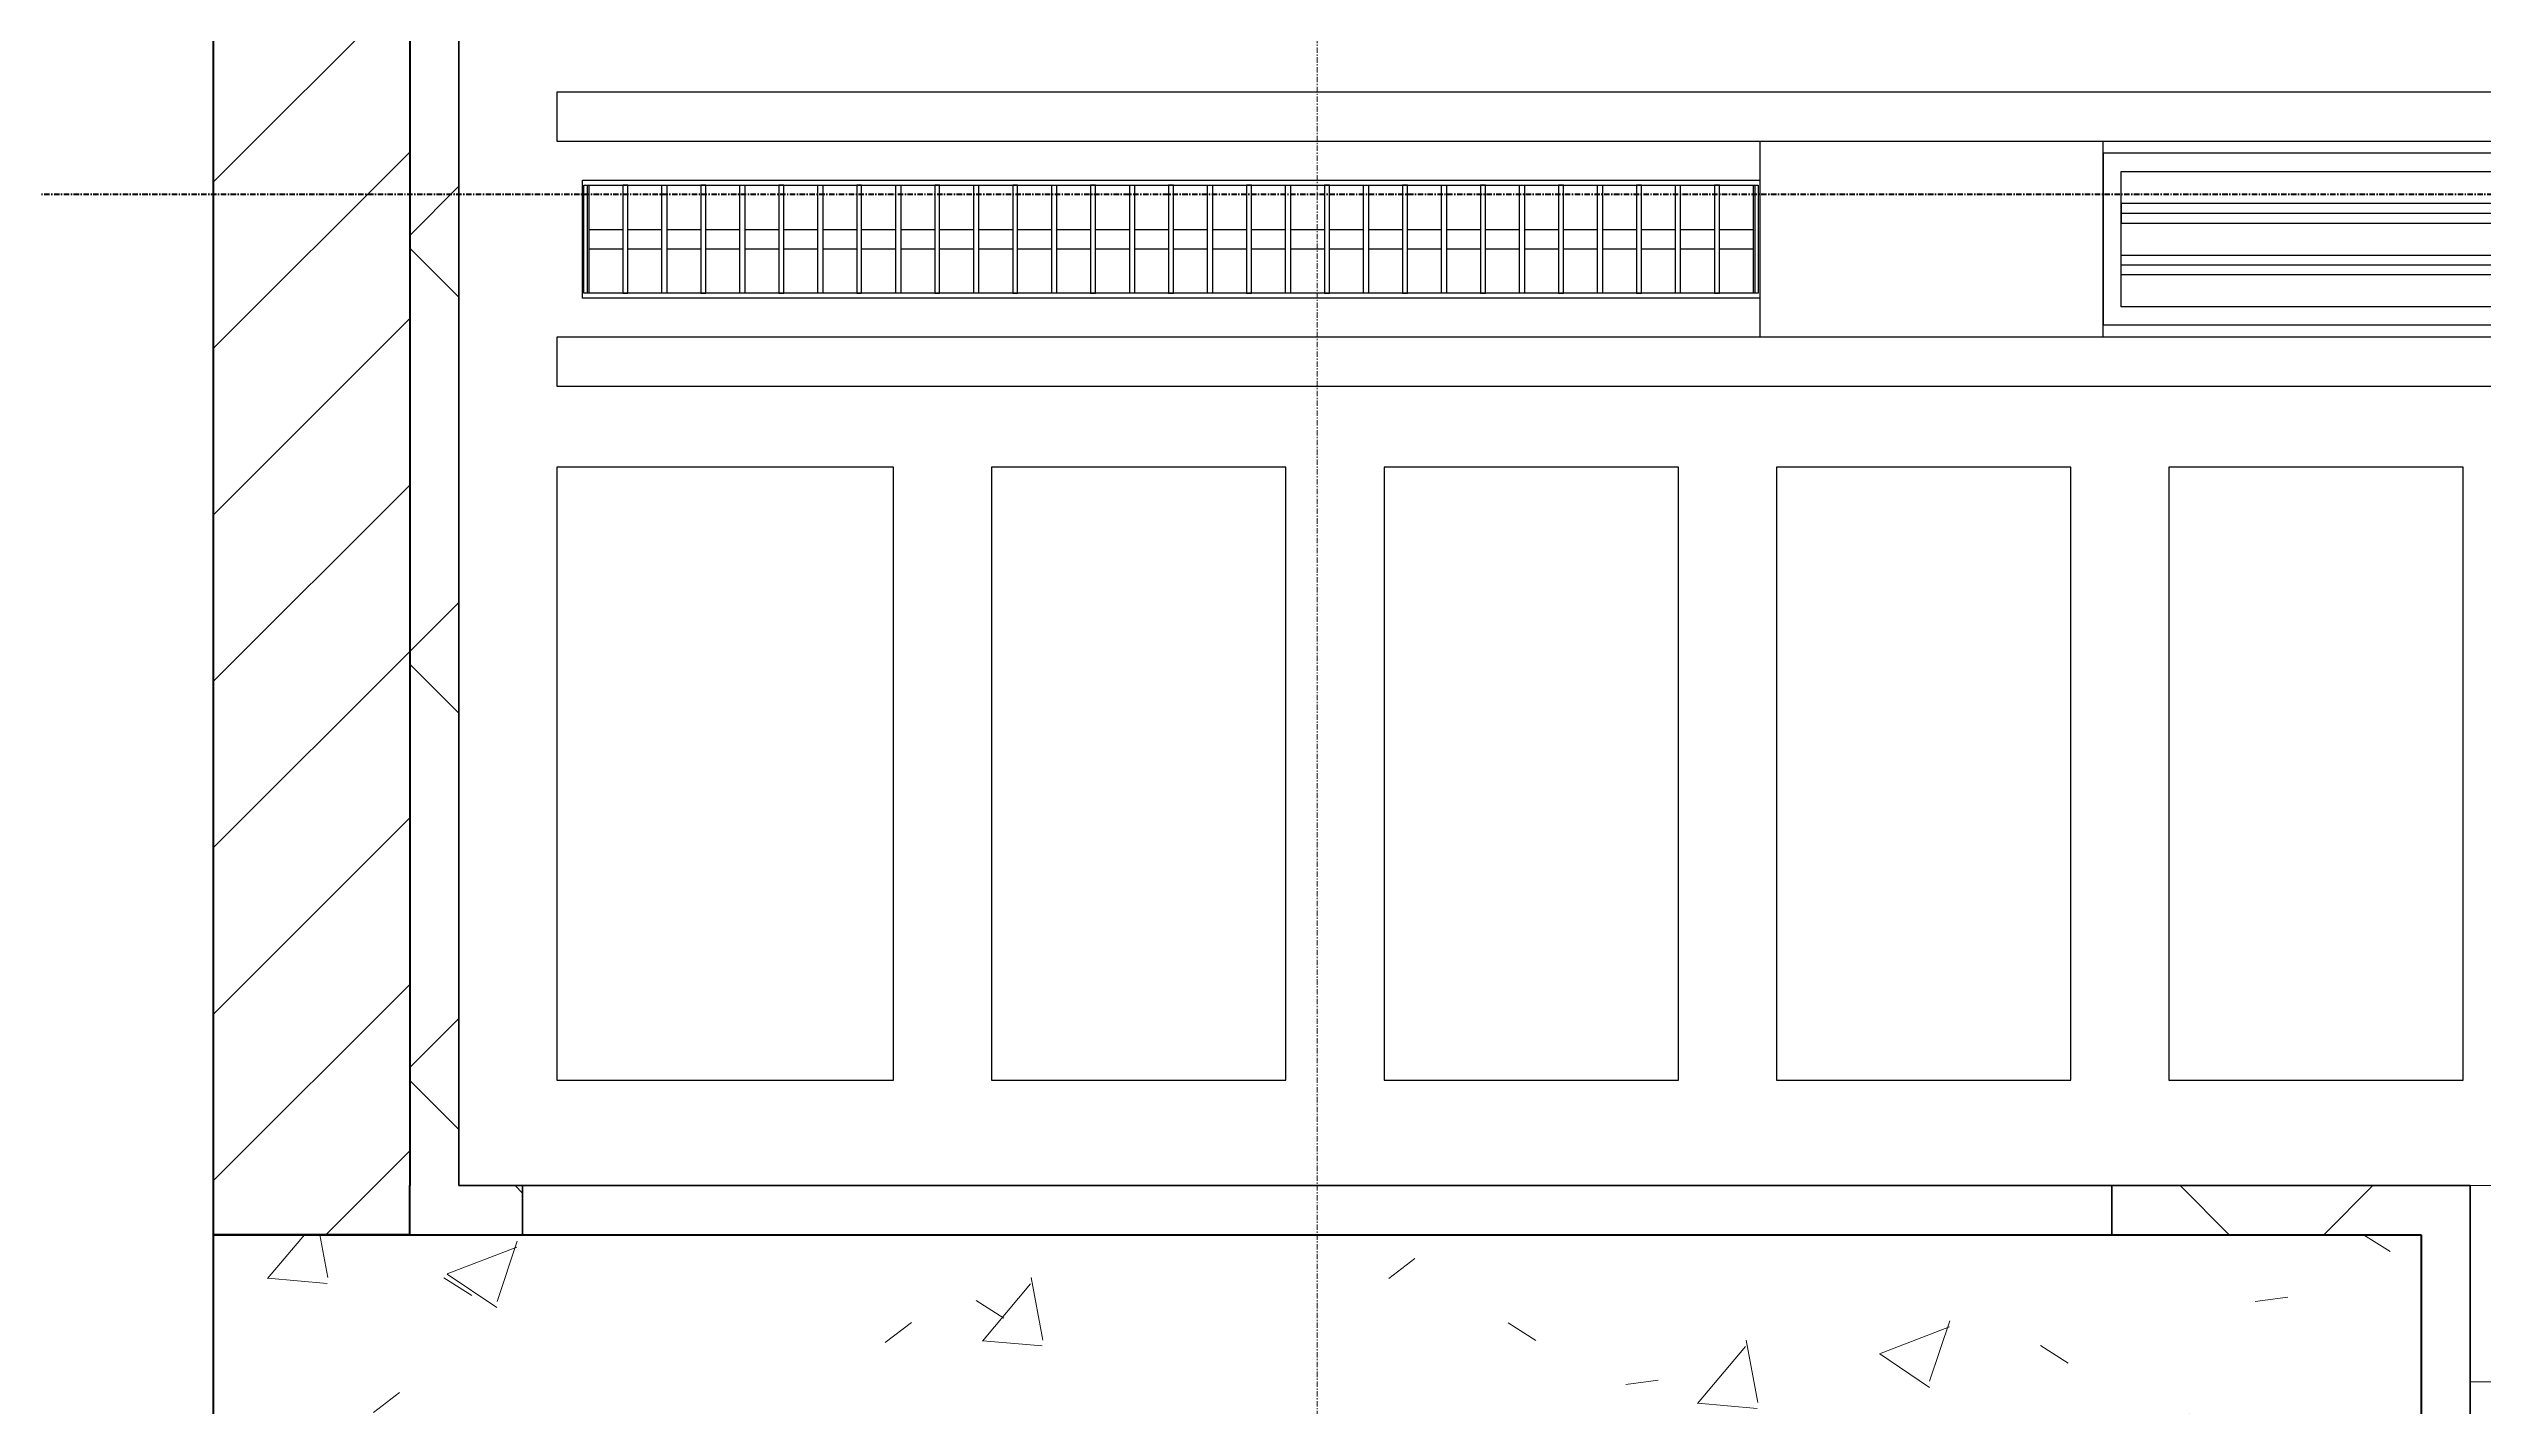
# Model space of a CAD drawing. Header units: millimetres. Extents: x -920231 to -841213, y -17301 to 22361.
# Drawn here: x -871375 to -868894, y 3904 to 5288 of the extents above; entities that cross this region are included whole.
import ezdxf
from ezdxf.enums import TextEntityAlignment as Align
from ezdxf.xclip import XClip

# ---------------------------------------------------------------- set-up
doc = ezdxf.new("R2010")
doc.units = ezdxf.units.MM
doc.header["$XCLIPFRAME"] = 0
doc.linetypes.add('DPA_Grid _ Level 100', pattern=[10, 5.5, -1.6, 1.3, -1.6])
for name, color, linetype in [('000 - WIPEOUT', 250, 'Continuous'), ('001 - ASCESSORIES', 251, 'Continuous'), ('A04_TUBE SERIES', 2, 'Continuous'), ('A11_ALU.SOLID SHEET', 2, 'Continuous')]:
    doc.layers.add(name, color=color, linetype=linetype)
for name, color, linetype, lineweight in [('008 - LIGHTING', 1, 'Continuous', 9), ('A-COLS', 5, 'Continuous', 70), ('A-COLS-E', 1, 'Continuous', 35), ('A-GLAZ-CURT', 2, 'Continuous', 9), ('A-WALL', 5, 'Continuous', 35), ('A-WALL-FNSH', 2, 'Continuous', 35), ('A-WALL-PATT', 1, 'Continuous', 35), ('G-ANNO-SECL', 3, 'Continuous', 9), ('S-GRID', 251, 'Continuous', 9), ('WALL-E', 2, 'Continuous', 35)]:
    doc.layers.add(name, color=color, linetype=linetype, lineweight=lineweight)
pattern_1 = [(45, (0, 0), (-212.13203, 212.13203), []), (135, (0, 0), (-212.13203, -212.13203), [])]

# ---------------------------------------------------------------- blocks, each defined once
blk = doc.blocks.new('*U2141')
at = {"layer": 'S-GRID', "linetype": 'DPA_Grid _ Level 100'}
blk.add_line((0, -20855.1), (0, 16910.1), dxfattribs=at)
blk = doc.blocks.new('System Panel - DPA-AR_Metal Ceiling Rectangular Panel-13139266-4230-01 ENLARGED MULTI-PURPOSE LEVEL - REFLECTED CEILING PLAN - SHEET 1')
at = {"layer": 'A-GLAZ-CURT'}
for p, q in [((-866782.4, 4129), (-868907.4, 4129)), ((-868907.4, 4129), (-868907.4, 3929)), ((-868907.4, 3929), (-868907.4, 4129)), ((-868907.4, 4129), (-866782.4, 4129)), ((-866782.4, 3929), (-866782.4, 4129)), ((-866782.4, 4129), (-866782.4, 3929)), ((-868907.4, 3929), (-866782.4, 3929)), ((-866782.4, 3929), (-868907.4, 3929))]:
    blk.add_line(p, q, dxfattribs=at)
blk = doc.blocks.new('*U616')
at = {"layer": 'A-GLAZ-CURT'}
blk.add_blockref('System Panel - DPA-AR_Metal Ceiling Rectangular Panel-13139266-4230-01 ENLARGED MULTI-PURPOSE LEVEL - REFLECTED CEILING PLAN - SHEET 1', (870082.4, -3579), dxfattribs=at)
blk = doc.blocks.new('*U1353')
blk.add_wipeout([(-25, 0), (25, 0), (25, 21100), (-25, 21100)]).dxf.layer = '000 - WIPEOUT'
at = {"layer": 'A04_TUBE SERIES', "color": 0}
blk.add_lwpolyline([(-25, 0), (25, 0), (25, 21100), (-25, 21100)], close=True, dxfattribs=at)
at = {"layer": 'Defpoints', "color": 250, "flags": 1}
blk.add_attdef('EXTR.OVL-LENGTH_', (-33.1, -9), '', height=5, dxfattribs=at)
blk = doc.blocks.new('*U1352')
blk.add_wipeout([(-25, 0), (25, 0), (25, 21100), (-25, 21100)]).dxf.layer = '000 - WIPEOUT'
at = {"layer": 'A04_TUBE SERIES', "color": 0}
blk.add_lwpolyline([(-25, 0), (25, 0), (25, 21100), (-25, 21100)], close=True, dxfattribs=at)
at = {"layer": 'Defpoints', "color": 250, "flags": 1}
blk.add_attdef('EXTR.OVL-LENGTH_', (-33.1, -9), '', height=5, dxfattribs=at)
blk = doc.blocks.new('*U1351')
at = {"color": 1}
blk.add_wipeout([(600, -60), (-600, -60), (-600, 60), (600, 60)], dxfattribs=at).dxf.layer = '000 - WIPEOUT'
at = {"layer": '001 - ASCESSORIES', "color": 0}
blk.add_lwpolyline([(600, -60), (-600, -60), (-600, 60), (600, 60)], close=True, dxfattribs=at)
at = {"layer": '001 - ASCESSORIES'}
for points in [[(-593.5, -55), (-598.5, -55), (-598.5, 55), (-593.5, 55)], [(595, -55), (-595, -55), (-595, 55), (595, 55)], [(-558.8, -55), (-553.8, -55), (-553.8, 55), (-558.8, 55)], [(-514, -55), (-519, -55), (-519, 55), (-514, 55)], [(-479.3, -55), (-474.3, -55), (-474.3, 55), (-479.3, 55)], [(-434.6, -55), (-439.6, -55), (-439.6, 55), (-434.6, 55)], [(-399.8, -55), (-394.8, -55), (-394.8, 55), (-399.8, 55)], [(-355.1, -55), (-360.1, -55), (-360.1, 55), (-355.1, 55)], [(-320.4, -55), (-315.4, -55), (-315.4, 55), (-320.4, 55)], [(-275.6, -55), (-280.6, -55), (-280.6, 55), (-275.6, 55)], [(-240.9, -55), (-235.9, -55), (-235.9, 55), (-240.9, 55)], [(-196.2, -55), (-201.2, -55), (-201.2, 55), (-196.2, 55)], [(-161.4, -55), (-156.4, -55), (-156.4, 55), (-161.4, 55)], [(-116.7, -55), (-121.7, -55), (-121.7, 55), (-116.7, 55)], [(-82, -55), (-77, -55), (-77, 55), (-82, 55)], [(-37.2, -55), (-42.2, -55), (-42.2, 55), (-37.2, 55)], [(-2.5, -55), (2.5, -55), (2.5, 55), (-2.5, 55)], [(42.2, -55), (37.2, -55), (37.2, 55), (42.2, 55)], [(77, -55), (82, -55), (82, 55), (77, 55)], [(121.7, -55), (116.7, -55), (116.7, 55), (121.7, 55)], [(156.4, -55), (161.4, -55), (161.4, 55), (156.4, 55)], [(201.2, -55), (196.2, -55), (196.2, 55), (201.2, 55)], [(235.9, -55), (240.9, -55), (240.9, 55), (235.9, 55)], [(280.6, -55), (275.6, -55), (275.6, 55), (280.6, 55)], [(315.4, -55), (320.4, -55), (320.4, 55), (315.4, 55)], [(360.1, -55), (355.1, -55), (355.1, 55), (360.1, 55)], [(394.8, -55), (399.8, -55), (399.8, 55), (394.8, 55)], [(439.6, -55), (434.6, -55), (434.6, 55), (439.6, 55)], [(474.3, -55), (479.3, -55), (479.3, 55), (474.3, 55)], [(519, -55), (514, -55), (514, 55), (519, 55)], [(553.8, -55), (558.8, -55), (558.8, 55), (553.8, 55)], [(598.5, -55), (593.5, -55), (593.5, 55), (598.5, 55)]]:
    blk.add_lwpolyline(points, close=True, dxfattribs=at)
for points in [[(-593.5, 10), (-558.8, 10)], [(-553.8, 10), (-519, 10)], [(-514, 10), (-479.3, 10)], [(-474.3, 10), (-439.6, 10)], [(-434.6, 10), (-399.8, 10)], [(-394.8, 10), (-360.1, 10)], [(-355.1, 10), (-320.4, 10)], [(-315.4, 10), (-280.6, 10)], [(-275.6, 10), (-240.9, 10)], [(-235.9, 10), (-201.2, 10)], [(-196.2, 10), (-161.4, 10)], [(-156.4, 10), (-121.7, 10)], [(-116.7, 10), (-82, 10)], [(-77, 10), (-42.2, 10)], [(-37.2, 10), (-2.5, 10)], [(2.5, 10), (37.2, 10)], [(42.2, 10), (77, 10)], [(82, 10), (116.7, 10)], [(121.7, 10), (156.4, 10)], [(161.4, 10), (196.2, 10)], [(201.2, 10), (235.9, 10)], [(240.9, 10), (275.6, 10)], [(280.6, 10), (315.4, 10)], [(320.4, 10), (355.1, 10)], [(360.1, 10), (394.8, 10)], [(399.8, 10), (434.6, 10)], [(439.6, 10), (474.3, 10)], [(479.3, 10), (514, 10)], [(519, 10), (553.8, 10)], [(558.8, 10), (593.5, 10)], [(-593.5, -10), (-558.8, -10)], [(-553.8, -10), (-519, -10)], [(-514, -10), (-479.3, -10)], [(-474.3, -10), (-439.6, -10)], [(-434.6, -10), (-399.8, -10)], [(-394.8, -10), (-360.1, -10)], [(-355.1, -10), (-320.4, -10)], [(-315.4, -10), (-280.6, -10)], [(-275.6, -10), (-240.9, -10)], [(-235.9, -10), (-201.2, -10)], [(-196.2, -10), (-161.4, -10)], [(-156.4, -10), (-121.7, -10)], [(-116.7, -10), (-82, -10)], [(-77, -10), (-42.2, -10)], [(-37.2, -10), (-2.5, -10)], [(2.5, -10), (37.2, -10)], [(42.2, -10), (77, -10)], [(82, -10), (116.7, -10)], [(121.7, -10), (156.4, -10)], [(161.4, -10), (196.2, -10)], [(201.2, -10), (235.9, -10)], [(240.9, -10), (275.6, -10)], [(280.6, -10), (315.4, -10)], [(320.4, -10), (355.1, -10)], [(360.1, -10), (394.8, -10)], [(399.8, -10), (434.6, -10)], [(439.6, -10), (474.3, -10)], [(479.3, -10), (514, -10)], [(519, -10), (553.8, -10)], [(558.8, -10), (593.5, -10)]]:
    blk.add_lwpolyline(points, dxfattribs=at)
blk = doc.blocks.new('*U1348')
at = {"layer": '001 - ASCESSORIES', "color": 0, "linetype": 'ByBlock'}
blk.add_lwpolyline([(800, 87.5), (-800, 87.5), (-800, -87.5), (800, -87.5)], close=True, dxfattribs=at)
at = {"layer": '001 - ASCESSORIES', "linetype": 'ByBlock'}
for points in [[(-781.5, 69), (781.5, 69), (781.5, -69), (-781.5, -69)], [(781.5, 36.3), (-781.5, 36.3), (-781.5, 16.3), (781.5, 16.3)], [(-781.5, -16.3), (781.5, -16.3), (781.5, -36.3), (-781.5, -36.3)]]:
    blk.add_lwpolyline(points, close=True, dxfattribs=at)
for points in [[(781.5, 26.3), (-781.5, 26.3)], [(-781.5, -26.3), (781.5, -26.3)]]:
    blk.add_lwpolyline(points, dxfattribs=at)
blk = doc.blocks.new('*U1408')
blk.add_point((0, 0))
at = {"layer": 'Defpoints', "color": 250}
blk.add_text('AL.SHEET-HAT-TYPE-C', height=7, rotation=270, dxfattribs=at).set_placement((15, 0), align=Align.BOTTOM_CENTER)
blk.add_wipeout([(0, -100), (350, -100), (350, 100), (0, 100)]).dxf.layer = '000 - WIPEOUT'
at = {"layer": 'A11_ALU.SOLID SHEET', "color": 0}
blk.add_lwpolyline([(0, -100), (350, -100), (350, 100), (0, 100)], close=True, dxfattribs=at)
blk = doc.blocks.new('*U1473')
at = {"color": 3}
for points in [[(-312.5, 10150), (312.5, 10150), (312.5, 9850), (-312.5, 9850)], [(-312.5, 9750), (312.5, 9750), (312.5, 9450), (-312.5, 9450)], [(-312.5, 9350), (312.5, 9350), (312.5, 9050), (-312.5, 9050)], [(-312.5, 8950), (312.5, 8950), (312.5, 8650), (-312.5, 8650)]]:
    blk.add_wipeout(points, dxfattribs=at).dxf.layer = '000 - WIPEOUT'
at = {"layer": 'A11_ALU.SOLID SHEET', "color": 0, "linetype": 'ByBlock'}
for points in [[(-312.5, 9850), (312.5, 9850), (312.5, 10150), (-312.5, 10150)], [(-312.5, 9450), (312.5, 9450), (312.5, 9750), (-312.5, 9750)], [(-312.5, 9050), (312.5, 9050), (312.5, 9350), (-312.5, 9350)], [(-312.5, 8650), (312.5, 8650), (312.5, 8950), (-312.5, 8950)]]:
    blk.add_lwpolyline(points, close=True, dxfattribs=at)
blk = doc.blocks.new('*U1387')
at = {"layer": 'Defpoints'}
blk.add_point((0, 0), dxfattribs=at)
blk.add_wipeout([(312.5, 250), (312.5, 593), (-312.5, 593), (-312.5, 250)]).dxf.layer = '000 - WIPEOUT'
at = {"layer": 'A11_ALU.SOLID SHEET', "color": 0}
blk.add_lwpolyline([(312.5, 250), (312.5, 593), (-312.5, 593), (-312.5, 250)], close=True, dxfattribs=at)
at = {"layer": 'Defpoints'}
blk.add_point((0, 400), dxfattribs=at)
blk = doc.blocks.new('*U1512')
at = {"layer": 'A11_ALU.SOLID SHEET', "color": 1}
blk.add_blockref('*U1408', (-124949, 1515), dxfattribs=at)
at = {"layer": 'A11_ALU.SOLID SHEET', "linetype": 'ByBlock', "rotation": 89.99999999999999}
blk.add_blockref('*U1473', (-115582, 970), dxfattribs=at)
at = {"layer": '008 - LIGHTING'}
for name, p in [('*U1348', (-123799, 1515)), ('*U1351', (-125549, 1515))]:
    blk.add_blockref(name, p, dxfattribs=at)
at = {"layer": 'A04_TUBE SERIES', "linetype": 'ByBlock', "rotation": 270}
for name, p in [('*U1352', (-126175, 1640)), ('*U1353', (-126175, 1390))]:
    blk.add_blockref(name, p, dxfattribs=at)
at = {"layer": 'A11_ALU.SOLID SHEET', "color": 0, "linetype": 'ByBlock', "rotation": 90}
blk.add_blockref('*U1387', (-125582, 970), dxfattribs=at)

msp = doc.modelspace()

# ---------------------------------------------------------------- block references
ref = msp.add_blockref('*U1512', (-744682.4, 3579))
XClip(ref).set_block_clipping_path([(-170955.001718735, -20880.0077451951), (-101425.4223389953, 14393.0014498747)])

# ---------------------------------------------------------------- next in the draw order: hatches: boundary and pattern name
at = {"layer": 'A-COLS-E', "lineweight": 9}
h = msp.add_hatch(dxfattribs=at)
h.set_pattern_fill('FP_1', color=256, style=0, pattern_type=2)
h.set_pattern_definition([(50, (0, 0), (728.7365, -63.75582), [76.2, -838.2]), (355, (0, 0), (-140.9716, 764.2276), [60.96, -670.56]), (100.451, (60.7, -5.3), (587.77, 700.46675), [64.76, -712.36]), (46.184, (0, 203.2), (1084.3162, -168.171), [114.3, -1257.3]), (96.636, (90.4, 189.2), (949.6099, 989.7098), [97.14, -1068.54]), (351.184, (0, 203.2), (949.6206, 989.7012), [91.44, -1005.84]), (21, (101.6, 152.4), (606.45787, -409.06057), [76.2, -838.2]), (326, (101.6, 152.4), (247.20834, 736.7529), [60.96, -670.56]), (71.451, (152.14, 118.3), (853.66825, 327.68547), [64.76, -712.36]), (37.5, (0, 0), (12.35469, 338.22012), [33.528, -628.904, 33.528, -647.192, -673.1]), (37.5, (0, 0), (12.35469, 338.22012), [-1343.152, 33.528, -639.572]), (7.5, (0, 0), (267.27887, 400.72213), [33.528, -354.584, 33.528, -613.664, -256.54]), (7.5, (0, 0), (267.27887, 400.72213), [-1035.304, 33.528, -223.012]), (327.5, (-226.57, 0), (542.36333, -22.915345), [33.528, -220.472, 33.528, -758.952, -1051.56]), (327.5, (-226.57, 0), (542.36333, -22.915345), [-1046.48, 33.528, -1018.032]), (317.5, (-328.17, 0), (592.51696, 101.7071), [33.528, -296.672, 33.528, -492.76, -746.76]), (317.5, (-328.17, 0), (592.51696, 101.7071), [-856.488, 33.528, -713.232])])
h.paths.add_polyline_path([(-868957.4, 3079), (-868957.4, 4079), (-871207.4, 4079), (-871207.4, 3079), (-870405, 3079)])
at = {"layer": 'A-WALL-PATT', "lineweight": 9}
h = msp.add_hatch(dxfattribs=at)
h.set_pattern_fill('FP_2', color=256, style=0, pattern_type=2)
h.set_pattern_definition([(45, (0, 0), (-84.852814, 84.852814), [])])
h.paths.add_polyline_path([(-871207.4, 4079), (-871007.4, 4079), (-871007.4, 9737), (-871207.4, 9737), (-871207.4, 5080.9)])
h = msp.add_hatch(dxfattribs=at)
h.set_pattern_fill('FP_3', color=256, style=0, pattern_type=2)
h.set_pattern_definition(pattern_1)
h.paths.add_polyline_path([(-870957.4, 4129), (-870957.4, 9537), (-871007.4, 9537), (-871007.4, 4129)])
h = msp.add_hatch(dxfattribs=at)
h.set_pattern_fill('FP_3', color=256, style=0, pattern_type=2)
h.set_pattern_definition(pattern_1)
h.paths.add_polyline_path([(-868957.4, 4079), (-868957.4, 4129), (-869272.4, 4129), (-869272.4, 4079)])
h.paths.add_polyline_path([(-871007.4, 4079), (-870892.4, 4079), (-870892.4, 4129), (-871007.4, 4129)])
h = msp.add_hatch(dxfattribs=at)
h.set_pattern_fill('FP_3', color=256, style=0, pattern_type=2)
h.set_pattern_definition(pattern_1)
h.paths.add_polyline_path([(-868957.4, 3079), (-868907.4, 3079), (-868907.4, 4129), (-868957.4, 4129), (-868957.4, 3752.1)])

# ---------------------------------------------------------------- next in the draw order: linework, layer by layer
at = {"layer": 'A-COLS'}
for p, q in [((-871207.4, 3079), (-871207.4, 4079)), ((-871207.4, 4079), (-868957.4, 4079)), ((-868957.4, 4079), (-868957.4, 3079))]:
    msp.add_line(p, q, dxfattribs=at)
at = {"layer": 'A-WALL', "color": 7, "lineweight": 70}
for p, q in [((-871207.4, 4079), (-871207.4, 9737)), ((-871007.4, 9537), (-871007.4, 4129)), ((-871007.4, 4079), (-871007.4, 4129)), ((-871007.4, 4079), (-871207.4, 4079))]:
    msp.add_line(p, q, dxfattribs=at)
at = {"layer": 'A-WALL-FNSH', "color": 250}
for p, q in [((-871007.4, 4129), (-871007.4, 9537)), ((-870957.4, 9537), (-870957.4, 4129)), ((-870957.4, 4129), (-870892.4, 4129)), ((-870892.4, 4129), (-870892.4, 4079)), ((-869272.4, 4079), (-869272.4, 4129)), ((-869272.4, 4129), (-868957.4, 4129)), ((-868957.4, 4129), (-868907.4, 4129)), ((-868907.4, 4129), (-868907.4, 3079)), ((-870892.4, 4079), (-871007.4, 4079)), ((-868957.4, 4079), (-869272.4, 4079)), ((-868957.4, 3079), (-868957.4, 4079))]:
    msp.add_line(p, q, dxfattribs=at)
at = {"layer": 'G-ANNO-SECL', "linetype": 'DPA_Grid _ Level 100', "lineweight": 50}
msp.add_line((-918420, 5139.9), (-846014.2, 5139.9), dxfattribs=at)
at = {"layer": 'WALL-E'}
for p, q in [((-870892.4, 4129), (-870892.4, 4079)), ((-869272.4, 4129), (-870892.4, 4129)), ((-869272.4, 4129), (-869272.4, 4079)), ((-870892.4, 4079), (-869272.4, 4079))]:
    msp.add_line(p, q, dxfattribs=at)

# ---------------------------------------------------------------- next in the draw order: block references
for name in ['*U2141', '*U616']:
    msp.add_blockref(name, (-870082.4, 3579))

doc.saveas('drawing.dxf')
